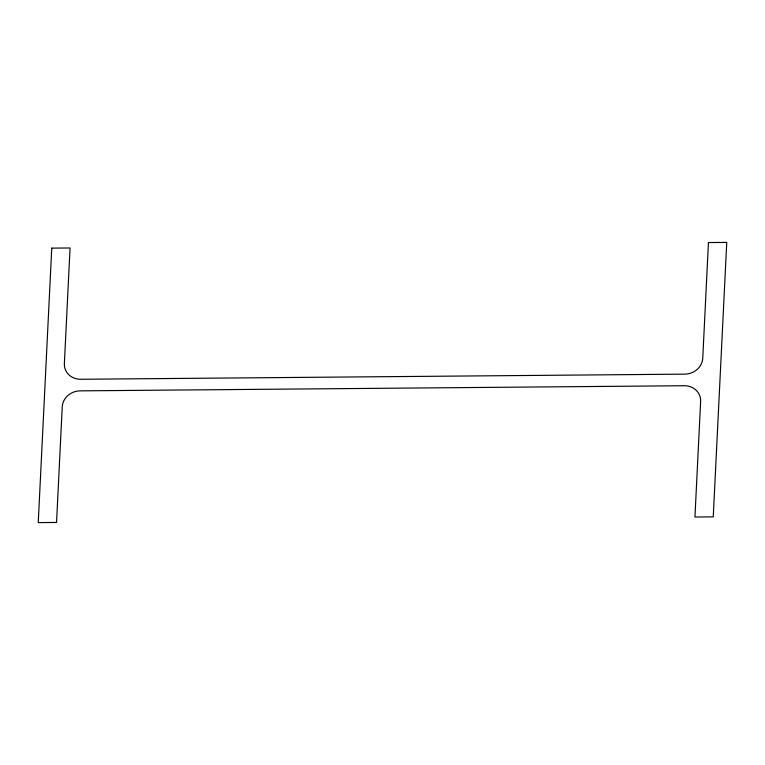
<?xml version="1.0" encoding="UTF-8"?>
<svg xmlns="http://www.w3.org/2000/svg" width="765" height="765" viewBox="0 0 765 765"><rect width="100%" height="100%" fill="white"/><g stroke="black" fill="none" stroke-linecap="round" stroke-linejoin="round"><path stroke-width="1.15" d="M51.752 248.128L38.25 522.6L56.553 522.447L62.242 406.808A17.26 15.654 -17 0 1 80.124 390.858L684.302 385.732A17.26 15.654 -17 0 1 700.635 401.386L694.945 517.025L713.248 516.872L726.75 242.4L708.447 242.553L702.758 358.192A17.26 15.654 -17 0 1 684.876 374.142L80.698 379.268A17.26 15.654 -17 0 1 64.365 363.614L70.055 247.975L51.752 248.128"/></g></svg>
